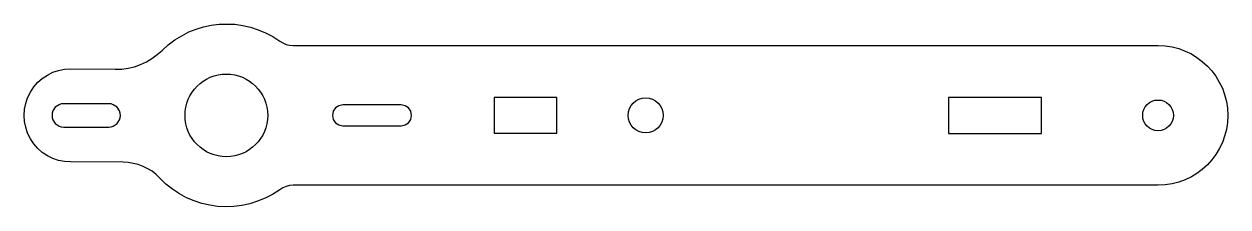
# Model space of a CAD drawing. Header units: millimetres. Extents: x 0 to 103, y 0 to 16.
import ezdxf

# ---------------------------------------------------------------- set-up
doc = ezdxf.new("R2010")
doc.units = ezdxf.units.MM
doc.layers.add('CORTE', color=7, linetype='Continuous')

msp = doc.modelspace()

# ---------------------------------------------------------------- linework, layer by layer
at = {"layer": 'CORTE'}
for points in [[(21.96, 14.24), (22.22, 14.08), (22.5, 13.96), (22.8, 13.88), (23.12, 13.86), (97.38, 13.86), (97.98, 13.82), (98.58, 13.74), (99.16, 13.6), (99.7, 13.38), (100.24, 13.14), (100.72, 12.84), (101.18, 12.48), (101.62, 12.1), (102, 11.68), (102.34, 11.22), (102.64, 10.72), (102.9, 10.2), (103.1, 9.64), (103.26, 9.06), (103.34, 8.48), (103.38, 7.86), (103.34, 7.24), (103.26, 6.66), (103.1, 6.08), (102.9, 5.52), (102.64, 5), (102.34, 4.5), (102, 4.04), (101.62, 3.62), (101.18, 3.22), (100.72, 2.88), (100.24, 2.58), (99.7, 2.34), (99.16, 2.12), (98.58, 1.98), (97.98, 1.9), (97.38, 1.86), (23.12, 1.86), (22.8, 1.84), (22.5, 1.76), (22.22, 1.64), (21.96, 1.48), (21.34, 1.08), (20.7, 0.76), (20.04, 0.48), (19.38, 0.26), (18.7, 0.12), (18, 0.04), (17.32, 0), (16.62, 0.04), (15.94, 0.14), (15.26, 0.3), (14.6, 0.52), (13.96, 0.78), (13.34, 1.12), (12.74, 1.52), (12.18, 1.96), (11.66, 2.48), (11.34, 2.78), (11, 3.06), (10.62, 3.28), (10.22, 3.48), (9.8, 3.64), (9.38, 3.74), (8.94, 3.82), (8.5, 3.84), (4, 3.86), (3.46, 3.9), (2.96, 4), (2.46, 4.16), (2, 4.4), (1.56, 4.68), (1.18, 5.02), (0.84, 5.42), (0.54, 5.86), (0.3, 6.34), (0.14, 6.84), (0.04, 7.34), (0, 7.86), (0.04, 8.38), (0.14, 8.88), (0.3, 9.38), (0.54, 9.86), (0.84, 10.3), (1.18, 10.7), (1.56, 11.04), (2, 11.32), (2.46, 11.56), (2.96, 11.72), (3.46, 11.82), (4, 11.86), (7.82, 11.82), (8.4, 11.84), (8.94, 11.92), (9.48, 12.04), (10, 12.22), (10.5, 12.46), (10.98, 12.74), (11.44, 13.08), (11.86, 13.44), (12.38, 13.92), (12.94, 14.34), (13.54, 14.7), (14.14, 15.02), (14.78, 15.26), (15.42, 15.46), (16.08, 15.6), (16.76, 15.68), (17.44, 15.7), (18.1, 15.68), (18.78, 15.58), (19.44, 15.44), (20.1, 15.22), (20.74, 14.96), (21.36, 14.62)], [(45.74, 9.4), (40.38, 9.4), (40.38, 6.32), (45.74, 6.32)], [(87.38, 6.3), (87.38, 6.36), (87.38, 9.36), (87.38, 9.4), (79.38, 9.4), (79.38, 9.36), (79.38, 6.36), (79.38, 6.3)], [(7.28, 8.86), (3.4, 8.86), (3.18, 8.84), (3, 8.78), (2.68, 8.56), (2.48, 8.24), (2.42, 8.06), (2.4, 7.86), (2.42, 7.66), (2.48, 7.48), (2.68, 7.16), (3, 6.94), (3.18, 6.88), (3.4, 6.86), (7.28, 6.86), (7.48, 6.88), (7.66, 6.94), (7.98, 7.16), (8.2, 7.48), (8.26, 7.66), (8.28, 7.86), (8.26, 8.06), (8.2, 8.24), (7.98, 8.56), (7.66, 8.78), (7.48, 8.84)], [(27.38, 6.96), (32.38, 6.96), (32.72, 7.04), (33, 7.22), (33.2, 7.5), (33.28, 7.86), (33.2, 8.22), (33, 8.5), (32.72, 8.68), (32.38, 8.76), (27.38, 8.76), (27.02, 8.68), (26.74, 8.5), (26.54, 8.22), (26.48, 7.86), (26.54, 7.5), (26.74, 7.22), (27.02, 7.04)]]:
    msp.add_lwpolyline(points, close=True, dxfattribs=at)
for centre, radius in [((17.37, 7.86), 3.55), ((53.38, 7.86), 1.5), ((97.38, 7.86), 1.32)]:
    msp.add_circle(centre, radius, dxfattribs=at)

doc.saveas('drawing.dxf')
